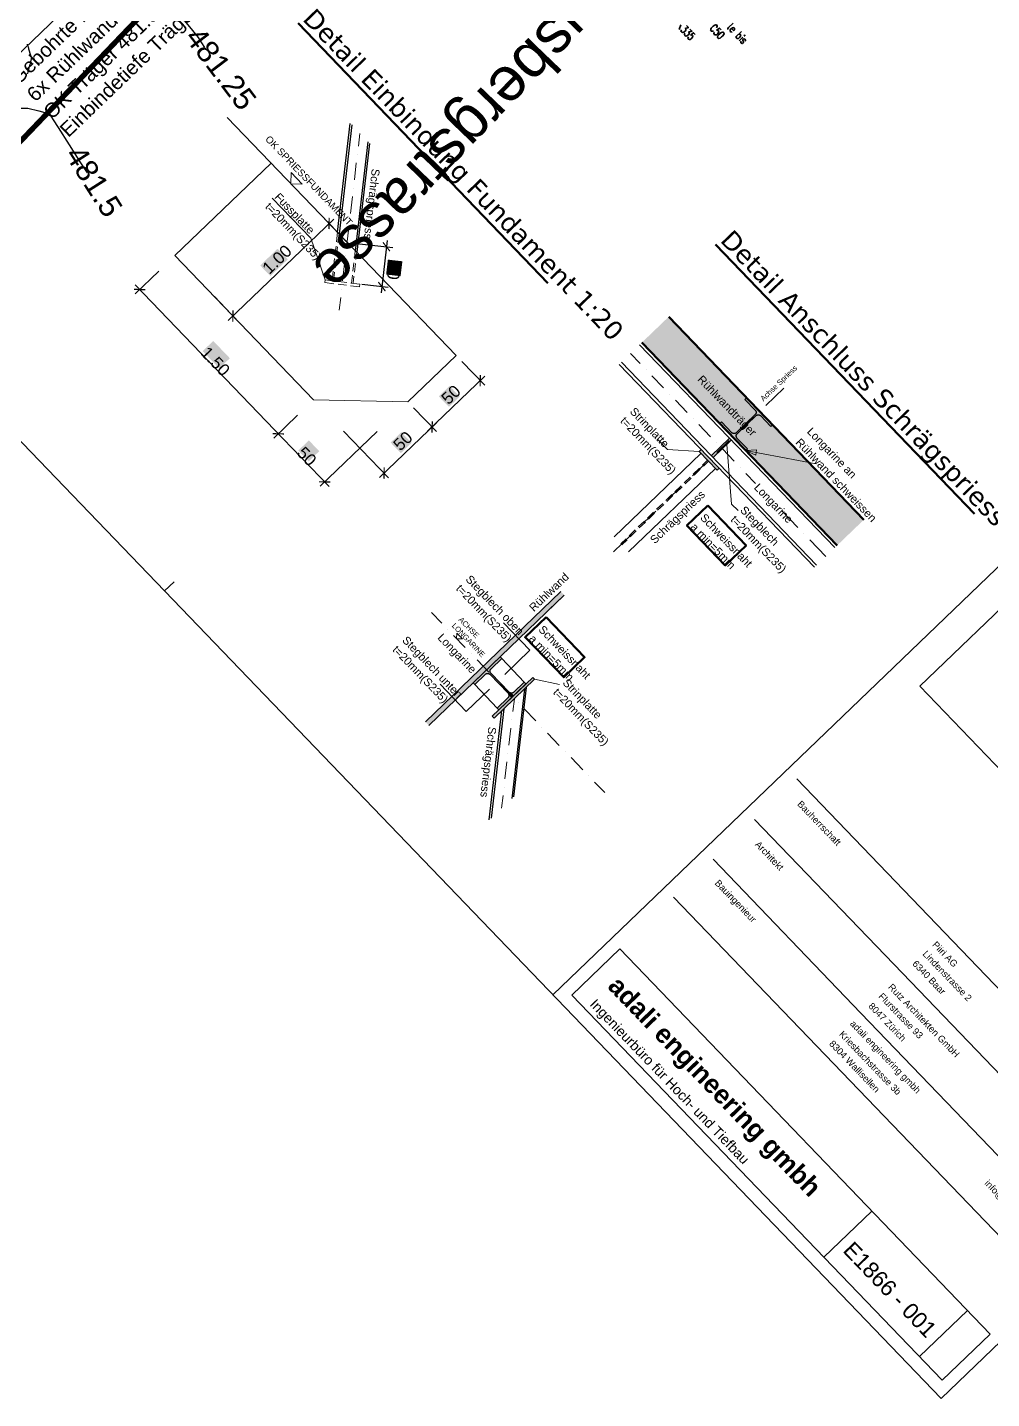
# Model space of a CAD drawing. Header units: metres. Extents: x 2687650.8 to 2687727.1, y 1234407.3 to 1234484.3.
# Drawn here: x 2687677.31 to 2687695.37, y 1234407.96 to 1234433.66 of the extents above; entities that cross this region are included whole.
import ezdxf

# ---------------------------------------------------------------- set-up
doc = ezdxf.new("R2010")
doc.units = ezdxf.units.M
for name, color, linetype in [('PDF_0', 7, 'Continuous'), ('PDF_A__BEML', 7, 'Continuous'), ('PDF_A__RAND', 7, 'Continuous'), ('PDF_A__Text', 7, 'Continuous'), ('PDF_AV_01611-Parzelle', 7, 'Continuous'), ('PDF_E_BETON', 7, 'Continuous'), ('PDF_S_1_SCHNITT', 7, 'Continuous'), ('PDF_STANDARD', 7, 'Continuous'), ('PDF_Text', 7, 'Continuous'), ('PDF_TITELBL', 7, 'Continuous')]:
    doc.layers.add(name, color=color, linetype=linetype)
for name, color, linetype, true_color in [('PDF_060-Kataster_Hauptinfo.060', 7, 'Continuous', 0x7f7f7f), ('PDF_062_Bauten.062 Bauteilschraffuren', 7, 'Continuous', 0x7f7f7f), ('PDF_3D_Kurven-Nebenhoehen', 7, 'Continuous', 0xdda500), ('PDF_AV_01225-Bobe-ueb-befestigte', 7, 'Continuous', 0xfdfdfd), ('PDF_AV_01234-Bobe-Gartenanlage', 7, 'Continuous', 0xfdfdfd), ('PDF_E_Farbe Beton', 7, 'Continuous', 0xdfff7f), ('PDF_kan_sw_', 7, 'Continuous', 0xdadada), ('PDF_Rühlwand Träger u Vermassung', 7, 'Continuous', 0x0ac1ff)]:
    doc.layers.add(name, color=color, linetype=linetype, true_color=true_color)
doc.styles.add('PDF Arial', font='arial.ttf')
doc.styles.add('PDF Arial Bold', font='')
doc.styles.add('PDF Verdana', font='verdana.ttf')
doc.styles.get('PDF Arial Bold').set_extended_font_data('Arial', bold=True)

# ---------------------------------------------------------------- blocks, each defined once
blk = doc.blocks.new('A$C1c84ec86')
at = {"layer": 'PDF_0', "transparency": 33554559}
for points in [[(4033.8, 744.7), (4034, 746.8), (4012.8, 748.9), (4012.6, 746.8)], [(3923.9, 691.3), (3925.6, 692.8), (3910.6, 707.8), (3908.9, 706.3)], [(4332.7, 691.3), (4334.4, 692.8), (4319.3, 707.8), (4317.7, 706.3)], [(4060.7, 691.1), (4060.5, 688.8), (4081.6, 686.7), (4081.9, 689)], [(4334.4, 567.9), (4319.3, 582.9), (4317.7, 581.2), (4332.7, 566.2)], [(3910.6, 457.8), (3908.9, 456.4), (3923.9, 441.3), (3925.6, 442.8)], [(4319.3, 457.8), (4317.7, 456.4), (4332.7, 441.3), (4334.4, 442.8)], [(3768.8, 364.5), (3767.1, 366.2), (3752.1, 351.2), (3753.8, 349.5)], [(4128.8, 349.5), (4143.9, 364.5), (4142.4, 366.2), (4127.4, 351.2)], [(4252.5, 351.2), (4253.9, 349.5), (4269, 364.5), (4267.5, 366.2)]]:
    blk.add_hatch(color=256, dxfattribs=at).paths.add_polyline_path(points)
at = {"layer": 'PDF_A__BEML', "true_color": 0xffffff, "transparency": 33554559}
for points in [[(4063.6, 749.5), (4042.5, 732), (4060.3, 710.4), (4081.4, 727.7)], [(4293.3, 623.2), (4320.8, 623.2), (4320.8, 651.1), (4293.3, 651.1)], [(3884.6, 552), (3912.1, 552), (3912.1, 597.1), (3884.6, 597.1)], [(4293.3, 498.1), (4320.8, 498.1), (4320.8, 526), (4293.3, 526)], [(3925.6, 390.5), (3925.6, 363), (3970.5, 363), (3970.5, 390.5)], [(4184.1, 390.5), (4184.1, 363), (4212.2, 363), (4212.2, 390.5)]]:
    blk.add_hatch(color=7, dxfattribs=at).paths.add_polyline_path(points)
at = {"layer": 'PDF_E_Farbe Beton', "true_color": 0xbfff7f, "transparency": 33554559}
for points in [[(5012.1, 1037.2), (4484.4, 1037.2), (4484.4, 967.3), (5012.1, 967.3)], [(4724.9, 534.5), (4715.8, 534.5), (4715.8, 182.2), (4724.9, 182.2)]]:
    blk.add_hatch(color=71, dxfattribs=at).paths.add_polyline_path(points)
at = {"layer": 'PDF_Rühlwand Träger u Vermassung', "transparency": 33554559}
for points in [[(4732.3, 961.6), (4727.4, 961.6), (4727.4, 914.2), (4732.3, 914.2)], [(4754.8, 908.5), (4705.9, 908.5), (4705.9, 903.2), (4754.8, 903.2)], [(4729.4, 367.5), (4724.9, 367.5), (4724.9, 297.4), (4729.4, 297.4), (4729.4, 326.2), (4729.6, 326.6), (4729.6, 326.8), (4729.8, 327), (4729.8, 327.2), (4730, 327.7), (4730.2, 327.9), (4730.2, 328.3), (4730.8, 328.9), (4731.3, 329.6), (4732.5, 330.4), (4732.7, 330.4), (4733, 330.6), (4733.2, 330.6), (4733.4, 330.8), (4733.6, 330.8), (4733.8, 331.1), (4734.6, 331.1), (4734.9, 331.3), (4784.8, 331.3), (4785.2, 331.1), (4785.9, 331.1), (4786.1, 330.8), (4786.3, 330.8), (4786.5, 330.6), (4786.7, 330.6), (4787.1, 330.4), (4788.4, 329.6), (4789, 328.9), (4789, 328.7), (4789.5, 328.3), (4790.1, 327), (4790.1, 326.6), (4790.3, 326), (4790.5, 325.1), (4790.5, 297.4), (4795, 297.4), (4795, 280), (4800, 280), (4800, 385), (4795, 385), (4795, 367.5), (4790.5, 367.5), (4790.5, 339.5), (4790.3, 339.1), (4790.3, 338.5), (4789.9, 337.6), (4789.9, 337.4), (4789.5, 336.6), (4789, 336.1), (4788.8, 335.7), (4788.4, 335.5), (4788, 335.1), (4787.8, 335.1), (4787.6, 334.7), (4787.1, 334.7), (4786.9, 334.4), (4786.7, 334.4), (4786.5, 334.2), (4785.2, 333.8), (4734.6, 333.8), (4733.8, 334), (4733.2, 334.2), (4733, 334.4), (4732.7, 334.4), (4732.5, 334.7), (4732.1, 334.7), (4731.9, 335.1), (4731.7, 335.1), (4730.4, 336.3), (4730.2, 336.8), (4730.2, 337), (4729.8, 337.4), (4729.8, 337.6), (4729.6, 338.5), (4729.4, 339.1)]]:
    blk.add_hatch(color=256, dxfattribs=at).paths.add_polyline_path(points)
at = {"layer": 'PDF_060-Kataster_Hauptinfo.060', "lineweight": 18}
blk.add_lwpolyline([(1459.7, 316.2), (3414.5, 173.4), (3333.6, 2121.1)], dxfattribs=at)
at = {"layer": 'PDF_062_Bauten.062 Bauteilschraffuren', "lineweight": 18}
blk.add_lwpolyline([(3332.8, 2138.1), (3333.6, 2121.6), (3358.4, 1523.6), (3376.1, 1092.2), (3376.4, 1092.2), (3414.5, 173.6), (465, 388.8), (483, 548.6), (515.8, 1009.2), (643.7, 2809.3), (760.1, 2801.9), (1044.2, 2801.9), (2574.8, 2801.9)], dxfattribs=at)
at = {"layer": 'PDF_3D_Kurven-Nebenhoehen', "lineweight": 25}
for points in [[(3445.8, 768.4), (3479.4, 765.8), (3495.7, 764.3), (3507.4, 762.2), (3518, 759.9)], [(3358.4, 430.5), (3370.2, 442.2), (3388, 453.8), (3402, 462.1), (3407.3, 464.2), (3413, 462.9), (3419.1, 461.7), (3436, 458.3), (3473.3, 450.6), (3512.5, 442.8), (3534.7, 438.2)]]:
    blk.add_lwpolyline(points, dxfattribs=at)
at = {"layer": 'PDF_A__BEML', "lineweight": 25}
for points in [[(3975.2, 707), (4032.7, 754.4)], [(4015.8, 756.1), (4078.7, 679.7)], [(3967.3, 699.6), (3905.3, 699.6)], [(3917.4, 437.5), (3917.4, 711.6)], [(4042.1, 665.1), (4080.4, 696.6)], [(4276, 699.6), (4338, 699.6)], [(4325.9, 562.6), (4325.9, 711.6)], [(4325.9, 437.5), (4325.9, 586.5)], [(4260.7, 494.5), (4260.7, 345.9)], [(3867.2, 449.6), (3929.2, 449.6)], [(4216.7, 449.6), (4338, 449.6)], [(3760.5, 407.9), (3760.5, 345.9)], [(3748.5, 357.9), (4147.7, 357.9)], [(4123.6, 357.9), (4272.8, 357.9)]]:
    blk.add_lwpolyline(points, dxfattribs=at)
for points in [[(4338, 574.5), (4276, 574.5)], [(4135.6, 345.9), (4135.6, 407.9)]]:
    blk.add_lwpolyline(points, close=True, dxfattribs=at)
at = {"layer": 'PDF_A__RAND', "lineweight": 25}
for points in [[(6283, 4455), (6300.2, 4455), (0, 4455), (0, 0), (6300.2, 0), (6300.2, 4455), (6300.2, 4430)], [(5250.1, 0), (5250.1, 1484.9), (6300.2, 1484.9), (6283, 1484.9)], [(4200.2, 0), (4200.2, 25)]]:
    blk.add_lwpolyline(points, dxfattribs=at)
at = {"layer": 'PDF_A__Text', "lineweight": 35}
for points in [[(4171.2, 1505.8), (4171.2, 1493.5), (4171.6, 1491.4), (4172.7, 1490.8), (4173.5, 1490.8)], [(4176.3, 1496.5), (4182, 1496.5), (4182, 1497.8), (4181.5, 1499.3), (4180.9, 1500.1), (4180.1, 1500.7), (4178.6, 1500.7), (4177.7, 1500.1), (4176.9, 1498.6), (4176.3, 1496.5), (4176.3, 1495), (4176.9, 1492.9), (4177.7, 1491.4), (4178.6, 1490.8), (4180.1, 1490.8), (4180.9, 1491.4), (4182, 1492.9)], [(4193.6, 1490.8), (4193.6, 1505.8)], [(4193.6, 1498.6), (4194.5, 1500.1), (4195.3, 1500.7), (4196.8, 1500.7), (4197.6, 1500.1), (4198.7, 1498.6), (4199.1, 1496.5), (4199.1, 1495), (4198.7, 1492.9), (4197.6, 1491.4), (4196.8, 1490.8), (4195.3, 1490.8), (4194.5, 1491.4), (4193.6, 1492.9)], [(4202.7, 1500.7), (4202.7, 1490.8)], [(4211.2, 1498.6), (4210.8, 1500.1), (4209.3, 1500.7), (4208, 1500.7), (4206.5, 1500.1), (4206.1, 1498.6), (4206.5, 1497.1), (4207.4, 1496.5), (4209.7, 1495.7), (4210.8, 1495), (4211.2, 1493.5), (4211.2, 1492.9), (4210.8, 1491.4), (4209.3, 1490.8), (4208, 1490.8), (4206.5, 1491.4), (4206.1, 1492.9)], [(4156.4, 1477), (4155.9, 1478.5), (4154.9, 1480), (4154, 1480.6), (4152.1, 1480.6), (4151.3, 1480), (4150.4, 1478.5), (4149.8, 1477), (4149.4, 1474.9), (4149.4, 1471.3), (4149.8, 1469.2), (4150.4, 1467.9), (4151.3, 1466.5), (4152.1, 1465.6), (4154, 1465.6), (4154.9, 1466.5), (4155.9, 1467.9), (4156.4, 1469.2)], [(4164.8, 1480.6), (4160.2, 1480.6), (4159.5, 1474.3), (4160.2, 1474.9), (4161.4, 1475.8), (4162.9, 1475.8), (4164.2, 1474.9), (4165.3, 1473.6), (4165.7, 1471.3), (4165.7, 1470.1), (4165.3, 1467.9), (4164.2, 1466.5), (4162.9, 1465.6), (4161.4, 1465.6), (4160.2, 1466.5), (4159.5, 1467.1), (4159.1, 1468.6)], [(4114, 1439.6), (4119.3, 1439.6), (4116.4, 1433.9), (4117.8, 1433.9), (4118.7, 1433), (4119.3, 1432.4), (4119.7, 1430.3), (4119.7, 1428.8), (4119.3, 1426.7), (4118.3, 1425.2), (4117, 1424.5), (4115.5, 1424.5), (4114, 1425.2), (4113.6, 1426), (4113.2, 1427.3)], [(4123.3, 1439.6), (4128.4, 1439.6), (4125.7, 1433.9), (4127.1, 1433.9), (4128, 1433), (4128.4, 1432.4), (4129.1, 1430.3), (4129.1, 1428.8), (4128.4, 1426.7), (4127.6, 1425.2), (4126.1, 1424.5), (4124.8, 1424.5), (4123.3, 1425.2), (4122.9, 1426), (4122.5, 1427.3)], [(4137.3, 1439.6), (4132.7, 1439.6), (4132.2, 1433), (4132.7, 1433.9), (4134.1, 1434.5), (4135.4, 1434.5), (4136.9, 1433.9), (4137.7, 1432.4), (4138.2, 1430.3), (4138.2, 1428.8), (4137.7, 1426.7), (4136.9, 1425.2), (4135.4, 1424.5), (4134.1, 1424.5), (4132.7, 1425.2), (4132.2, 1426), (4131.8, 1427.3)], [(4105.8, 1433), (4110, 1424.5)]]:
    blk.add_lwpolyline(points, dxfattribs=at)
for points in [[(4202.3, 1505), (4202.7, 1504.3), (4203.4, 1505), (4202.7, 1505.8)], [(4171.2, 1480.6), (4169.9, 1480), (4168.8, 1477.9), (4168.4, 1474.3), (4168.4, 1472.2), (4168.8, 1468.6), (4169.9, 1466.5), (4171.2, 1465.6), (4172.2, 1465.6), (4173.5, 1466.5), (4174.6, 1468.6), (4175, 1472.2), (4175, 1474.3), (4174.6, 1477.9), (4173.5, 1480), (4172.2, 1480.6)]]:
    blk.add_lwpolyline(points, close=True, dxfattribs=at)
at = {"layer": 'PDF_AV_01225-Bobe-ueb-befestigte', "lineweight": 25}
for points in [[(3393.3, 683.7), (3393.1, 684.3)], [(3393.3, 682.6), (3393.3, 683.5)], [(3393.3, 681.8), (3393.3, 682.4)], [(3393.3, 680.9), (3393.3, 681.6)], [(3393.3, 679.9), (3393.3, 680.7)], [(3393.3, 679), (3393.3, 679.7)], [(3393.5, 678.2), (3393.5, 678.8)], [(3393.5, 677.1), (3393.5, 677.8)], [(3393.5, 676.3), (3393.5, 676.9)], [(3393.5, 675.2), (3393.5, 676.1)], [(3393.5, 674.4), (3393.5, 675)], [(3393.7, 673.5), (3393.5, 674.2)], [(3393.7, 672.5), (3393.7, 673.1)], [(3393.7, 671.6), (3393.7, 672.3)], [(3393.7, 670.6), (3393.7, 671.4)], [(3393.7, 669.7), (3393.7, 670.4)], [(3393.7, 668.9), (3393.7, 669.5)], [(3393.9, 667.8), (3393.9, 668.7)], [(3393.9, 667), (3393.9, 667.6)], [(3393.9, 665.9), (3393.9, 666.8)], [(3393.9, 665.1), (3393.9, 665.7)], [(3393.9, 664.2), (3393.9, 664.9)], [(3394.1, 663.2), (3393.9, 664)], [(3394.1, 662.3), (3394.1, 663)], [(3394.1, 661.3), (3394.1, 662.1)], [(3394.1, 660.4), (3394.1, 661)], [(3394.1, 659.6), (3394.1, 660.2)], [(3394.1, 658.5), (3394.1, 659.4)], [(3394.3, 657.7), (3394.3, 658.3)], [(3394.3, 656.8), (3394.3, 657.4)], [(3394.3, 655.8), (3394.3, 656.4)], [(3394.3, 654.9), (3394.3, 655.5)], [(3394.3, 653.8), (3394.3, 654.7)], [(3394.6, 653), (3394.3, 653.6)], [(3394.6, 652.2), (3394.6, 652.8)], [(3394.6, 651.1), (3394.6, 651.9)], [(3394.6, 650.3), (3394.6, 650.9)], [(3394.6, 649.2), (3394.6, 650)], [(3394.8, 648.3), (3394.6, 649)], [(3394.8, 647.5), (3394.8, 648.1)], [(3394.8, 646.4), (3394.8, 647.3)], [(3394.8, 645.6), (3394.8, 646.2)], [(3394.8, 644.5), (3394.8, 645.4)], [(3394.8, 643.7), (3394.8, 644.3)], [(3395, 642.8), (3394.8, 643.5)], [(3395, 641.8), (3395, 642.6)], [(3395, 640.9), (3395, 641.6)], [(3395, 640.1), (3395, 640.7)], [(3395, 639), (3395, 639.7)], [(3395.2, 638.2), (3395, 638.8)], [(3395.2, 637.1), (3395.2, 638)], [(3395.2, 636.3), (3395.2, 636.9)], [(3395.2, 635.4), (3395.2, 636.1)], [(3395.2, 634.4), (3395.2, 635)], [(3395.2, 633.5), (3395.2, 634.2)], [(3395.4, 632.5), (3395.2, 633.3)], [(3395.4, 631.6), (3395.4, 632.3)], [(3395.4, 630.8), (3395.4, 631.4)], [(3395.4, 629.7), (3395.4, 630.6)], [(3395.4, 628.9), (3395.4, 629.5)], [(3395.6, 627.8), (3395.4, 628.7)], [(3395.6, 627), (3395.6, 627.6)], [(3395.6, 626.1), (3395.6, 626.8)], [(3395.6, 625.1), (3395.6, 625.9)], [(3395.6, 624.2), (3395.6, 624.9)], [(3395.6, 623.4), (3395.6, 624)], [(3395.8, 622.3), (3395.6, 622.9)], [(3395.8, 621.5), (3395.8, 622.1)], [(3395.8, 620.4), (3395.8, 621.3)], [(3395.8, 619.6), (3395.8, 620.2)], [(3395.8, 618.7), (3395.8, 619.3)], [(3396, 617.7), (3395.8, 618.3)], [(3396, 616.8), (3396, 617.4)], [(3396, 615.7), (3396, 616.6)], [(3396, 614.9), (3396, 615.5)], [(3396, 614.1), (3396, 614.7)], [(3396, 613), (3396, 613.8)], [(3396.3, 612.2), (3396, 612.8)], [(3396.3, 611.1), (3396.3, 611.9)], [(3396.3, 610.2), (3396.3, 610.9)], [(3396.3, 609.4), (3396.3, 610)], [(3396.3, 608.3), (3396.3, 609.2)], [(3396.5, 607.5), (3396.3, 608.1)], [(3396.5, 606.4), (3396.5, 607.3)], [(3396.5, 605.6), (3396.5, 606.2)], [(3396.5, 604.7), (3396.5, 605.4)], [(3396.5, 603.7), (3396.5, 604.5)], [(3396.5, 602.8), (3396.5, 603.5)], [(3396.7, 602), (3396.7, 602.6)], [(3396.7, 600.9), (3396.7, 601.6)], [(3396.7, 600.1), (3396.7, 600.7)], [(3396.7, 599), (3396.7, 599.9)], [(3396.7, 598.2), (3396.7, 598.8)], [(3396.9, 597.3), (3396.7, 598)], [(3396.9, 596.3), (3396.9, 596.9)], [(3396.9, 595.4), (3396.9, 596.1)], [(3396.9, 594.4), (3396.9, 595.2)], [(3396.9, 593.5), (3396.9, 594.2)], [(3396.9, 592.7), (3396.9, 593.3)], [(3397.1, 591.6), (3397.1, 592.5)], [(3397.1, 590.8), (3397.1, 591.4)], [(3397.1, 589.7), (3397.1, 590.6)], [(3397.1, 588.9), (3397.1, 589.5)], [(3397.1, 588), (3397.1, 588.7)], [(3397.3, 587), (3397.1, 587.8)], [(3397.3, 586.1), (3397.3, 586.8)], [(3397.3, 585.3), (3397.3, 585.9)], [(3397.3, 584.2), (3397.3, 584.8)], [(3397.3, 583.4), (3397.3, 584)], [(3397.3, 582.3), (3397.3, 583.2)], [(3397.5, 581.5), (3397.5, 582.1)], [(3397.5, 580.6), (3397.5, 581.2)], [(3397.5, 579.6), (3397.5, 580.2)], [(3397.5, 578.7), (3397.5, 579.3)], [(3397.5, 577.6), (3397.5, 578.5)], [(3397.7, 576.8), (3397.5, 577.4)], [(3397.7, 576), (3397.7, 576.6)], [(3397.7, 574.9), (3397.7, 575.7)], [(3397.7, 574.1), (3397.7, 574.7)], [(3397.7, 573), (3397.7, 573.8)], [(3397.7, 572.1), (3397.7, 572.8)], [(3397.9, 571.3), (3397.9, 571.9)], [(3397.9, 570.2), (3397.9, 571.1)], [(3397.9, 569.4), (3397.9, 570)], [(3397.9, 568.3), (3397.9, 569.2)], [(3397.9, 567.5), (3397.9, 568.1)], [(3398.2, 566.6), (3397.9, 567.3)], [(3398.2, 565.6), (3398.2, 566.4)], [(3398.2, 564.7), (3398.2, 565.4)], [(3398.2, 563.9), (3398.2, 564.5)], [(3398.2, 562.8), (3398.2, 563.5)], [(3398.2, 562), (3398.2, 562.6)], [(3398.4, 560.9), (3398.4, 561.8)], [(3398.4, 560.1), (3398.4, 560.7)], [(3398.4, 559.2), (3398.4, 559.9)], [(3398.4, 558.2), (3398.4, 559)], [(3398.4, 557.3), (3398.4, 558)], [(3398.6, 556.3), (3398.4, 557.1)], [(3398.6, 555.4), (3398.6, 556.1)], [(3398.6, 554.6), (3398.6, 555.2)], [(3398.6, 553.5), (3398.6, 554.4)], [(3398.6, 552.7), (3398.6, 553.3)], [(3398.8, 551.6), (3398.6, 552.5)], [(3398.8, 550.8), (3398.8, 551.4)], [(3398.8, 549.9), (3398.8, 550.6)], [(3398.8, 548.9), (3398.8, 549.7)], [(3398.8, 548), (3398.8, 548.6)], [(3398.8, 547.2), (3398.8, 547.8)], [(3399, 546.1), (3398.8, 546.7)], [(3399, 545.3), (3399, 545.9)], [(3399, 544.2), (3399, 545.1)], [(3399, 543.4), (3399, 544)], [(3399, 542.5), (3399, 543.1)], [(3399.2, 541.5), (3399, 542.1)], [(3399.2, 540.6), (3399.2, 541.2)], [(3399.2, 539.5), (3399.2, 540.4)], [(3284.1, 524.5), (3283.4, 524.9)], [(3284.9, 524.1), (3284.3, 524.5)], [(3285.8, 523.9), (3285.1, 524.1)], [(3286.6, 523.5), (3286, 523.7)], [(3287.5, 523), (3287, 523.2), (3286.8, 523.2)], [(3288.3, 522.6), (3287.7, 522.8)], [(3289.1, 522.2), (3288.5, 522.4)], [(3290, 521.8), (3289.4, 522)], [(3290.8, 521.3), (3290.2, 521.6)], [(3291.7, 520.9), (3291.1, 521.1)], [(3292.3, 520.3), (3291.9, 520.7)], [(3293.2, 519.9), (3292.5, 520.3)], [(3294, 519.4), (3293.4, 519.9)], [(3294.9, 519), (3294.2, 519.4)], [(3295.7, 518.6), (3295.1, 519)], [(3296.6, 518.2), (3295.9, 518.6)], [(3297.4, 517.7), (3296.8, 518.2)], [(3298.2, 517.3), (3297.6, 517.7)], [(3299.1, 516.9), (3298.5, 517.3)], [(3300.6, 516.1), (3299.9, 516.5), (3299.3, 516.9)], [(3301.4, 515.6), (3300.8, 516.1)], [(3302.3, 515.2), (3301.6, 515.6)], [(3303.1, 514.8), (3302.5, 515.2)], [(3304, 514.4), (3303.3, 514.8)], [(3304.8, 513.9), (3304.2, 514.4)], [(3399.2, 538.7), (3399.2, 539.3)], [(3399.2, 537.9), (3399.2, 538.5)], [(3399.2, 536.8), (3399.2, 537.6)], [(3399.4, 535.9), (3399.2, 536.6)], [(3399.4, 534.9), (3399.4, 535.7)], [(3399.4, 534), (3399.4, 534.7)], [(3399.4, 533.2), (3399.4, 533.8)], [(3399.4, 532.1), (3399.4, 533)], [(3399.6, 531.3), (3399.4, 531.9)], [(3399.6, 530.2), (3399.6, 531.1)], [(3399.6, 529.4), (3399.6, 530)], [(3399.6, 528.5), (3399.6, 529.2)], [(3399.6, 527.5), (3399.6, 528.3)], [(3399.6, 526.6), (3399.6, 527.3)], [(3399.8, 525.8), (3399.6, 526.4)], [(3399.8, 524.7), (3399.8, 525.4)], [(3399.8, 523.9), (3399.8, 524.5)], [(3399.8, 522.8), (3399.8, 523.7)], [(3399.8, 522), (3399.8, 522.6)], [(3400.1, 521.1), (3399.8, 521.8)], [(3400.1, 520.1), (3400.1, 520.9)], [(3400.1, 519.2), (3400.1, 519.9)], [(3400.1, 518.2), (3400.1, 519)], [(3400.1, 517.3), (3400.1, 518)], [(3400.1, 516.5), (3400.1, 517.1)], [(3400.3, 515.4), (3400.1, 516.3)], [(3400.3, 514.6), (3400.3, 515.2)], [(3400.3, 513.5), (3400.3, 514.4)], [(3305.7, 513.5), (3305, 513.9)], [(3306.5, 513.1), (3305.9, 513.5)], [(3307.3, 512.7), (3306.7, 512.9)], [(3308.2, 511.8), (3308, 512.2), (3307.6, 512.5)], [(3308.8, 511.2), (3308.4, 511.6)], [(3309.3, 510.3), (3308.8, 511)], [(3309.7, 509.5), (3309.3, 510.1)], [(3310.1, 508.6), (3309.9, 509.3)], [(3310.7, 508), (3310.3, 508.4)], [(3311.2, 507.2), (3310.7, 507.8)], [(3311.6, 506.3), (3311.4, 507)], [(3312.2, 505.5), (3311.8, 506.1)], [(3312.6, 504.8), (3312.2, 505.3)], [(3313.1, 504), (3312.6, 504.6)], [(3313.7, 503.1), (3313.3, 503.8)], [(3314.1, 502.3), (3313.7, 502.9)], [(3314.5, 501.7), (3314.1, 502.1)], [(3315, 500.8), (3314.8, 501.4)], [(3315.6, 500), (3315.2, 500.6)], [(3316, 499.1), (3315.6, 499.8)], [(3316.5, 498.5), (3316.2, 498.9)], [(3317.1, 497.6), (3316.7, 498.3)], [(3317.5, 496.8), (3317.1, 497.4)], [(3317.9, 495.9), (3317.5, 496.6)], [(3318.4, 495.3), (3318.1, 495.7)], [(3319, 494.5), (3318.6, 495.1)], [(3319.4, 493.6), (3319, 494.3)], [(3319.8, 492.8), (3319.6, 493.4)], [(3320.5, 492.1), (3320.1, 492.6)], [(3320.9, 491.3), (3320.5, 491.9)], [(3321.3, 490.4), (3320.9, 491.1)], [(3321.7, 489.6), (3321.5, 490.2)], [(3322.2, 488.7), (3322, 489.4)], [(3322.6, 487.9), (3322.4, 488.5)], [(3400.3, 512.7), (3400.3, 513.3)], [(3400.3, 511.8), (3400.3, 512.5)], [(3400.5, 510.8), (3400.3, 511.6)], [(3400.5, 509.9), (3400.5, 510.5)], [(3400.5, 509.1), (3400.5, 509.7)], [(3400.5, 508), (3400.5, 508.6)], [(3400.5, 507.2), (3400.5, 507.8)], [(3400.5, 506.1), (3400.5, 507)], [(3400.7, 505.3), (3400.5, 505.9)], [(3400.7, 504.4), (3400.7, 505)], [(3400.7, 503.4), (3400.7, 504)], [(3400.7, 502.5), (3400.7, 503.1)], [(3400.7, 501.4), (3400.7, 502.3)], [(3400.9, 500.6), (3400.7, 501.2)], [(3400.9, 499.8), (3400.9, 500.4)], [(3400.9, 498.7), (3400.9, 499.5)], [(3400.9, 497.8), (3400.9, 498.5)], [(3400.9, 496.8), (3400.9, 497.6)], [(3400.9, 495.9), (3400.9, 496.6)], [(3401.1, 495.1), (3401.1, 495.7)], [(3401.1, 494), (3401.1, 494.9)], [(3401.1, 493.2), (3401.1, 493.8)], [(3401.1, 492.3), (3401.1, 493)], [(3401.1, 491.3), (3401.1, 491.9)], [(3401.3, 490.4), (3401.1, 491.1)], [(3401.3, 489.4), (3401.3, 490.2)], [(3401.3, 488.5), (3401.3, 489.2)], [(3401.3, 487.7), (3401.3, 488.3)], [(3323.2, 487.3), (3322.8, 487.9)], [(3323.6, 486.4), (3323.2, 487.1)], [(3401.3, 486.6), (3401.3, 487.3)], [(3401.3, 485.8), (3401.3, 486.4)], [(3401.5, 484.7), (3401.5, 485.6)], [(3401.5, 483.9), (3401.5, 484.5)], [(3401.5, 483), (3401.5, 483.7)], [(3401.5, 482), (3401.5, 482.8)], [(3401.5, 481.1), (3401.5, 481.8)], [(3401.8, 480.1), (3401.5, 480.9)], [(3401.8, 479.2), (3401.8, 479.9)], [(3401.8, 478.4), (3401.8, 479)], [(3401.8, 477.3), (3401.8, 478.2)], [(3401.8, 476.5), (3401.8, 477.1)], [(3401.8, 475.4), (3401.8, 476.3)], [(3402, 474.6), (3402, 475.2)], [(3402, 473.7), (3402, 474.4)], [(3402, 472.7), (3402, 473.5)], [(3402, 471.8), (3402, 472.4)], [(3402, 471), (3402, 471.6)], [(3402.2, 469.9), (3402, 470.5)], [(3402.2, 469.1), (3402.2, 469.7)], [(3402.2, 468), (3402.2, 468.8)], [(3402.2, 467.2), (3402.2, 467.8)], [(3402.2, 466.3), (3402.2, 466.9)], [(3402.2, 465.3), (3402.2, 465.9)], [(3402.4, 464.4), (3402.4, 465)], [(3402.4, 463.3), (3402.4, 464.2)], [(3402.4, 462.5), (3402.4, 463.1)], [(3402.4, 461.7), (3402.4, 462.3)], [(3402.4, 460.6), (3402.4, 461.4)], [(3402.6, 459.7), (3402.4, 460.4)], [(3402.6, 458.7), (3402.6, 459.5)], [(3402.6, 457.8), (3402.6, 458.5)], [(3402.6, 457), (3402.6, 457.6)], [(3402.6, 455.9), (3402.6, 456.8)], [(3402.6, 455.1), (3402.6, 455.7)], [(3402.8, 454.2), (3402.8, 454.9)], [(3402.8, 453.2), (3402.8, 453.8)], [(3402.8, 452.3), (3402.8, 453)], [(3402.8, 451.3), (3402.8, 452.1)], [(3402.8, 450.4), (3402.8, 451.1)], [(3403, 449.6), (3402.8, 450.2)], [(3403, 448.5), (3403, 449.2)], [(3403, 447.7), (3403, 448.3)], [(3403, 446.6), (3403, 447.5)], [(3403, 445.8), (3403, 446.4)], [(3403.2, 444.9), (3403, 445.6)], [(3403.2, 443.9), (3403.2, 444.7)], [(3403.2, 443), (3403.2, 443.7)], [(3403.2, 442), (3403.2, 442.8)], [(3403.2, 441.1), (3403.2, 441.8)], [(3403.2, 440.3), (3403.2, 440.9)], [(3403.4, 439.2), (3403.2, 440.1)], [(3403.4, 438.4), (3403.4, 439)], [(3403.4, 437.3), (3403.4, 438.2)], [(3403.4, 436.5), (3403.4, 437.1)], [(3403.4, 435.6), (3403.4, 436.3)], [(3403.7, 434.6), (3403.4, 435.4)], [(3403.7, 433.7), (3403.7, 434.3)], [(3403.7, 432.9), (3403.7, 433.5)], [(3403.7, 431.8), (3403.7, 432.4)], [(3403.7, 431), (3403.7, 431.6)], [(3403.7, 429.9), (3403.7, 430.7)], [(3403.9, 429.1), (3403.7, 429.7)], [(3403.9, 428.2), (3403.9, 428.8)], [(3403.9, 427.2), (3403.9, 428)], [(3403.9, 426.3), (3403.9, 426.9)], [(3403.9, 425.2), (3403.9, 426.1)], [(3404.1, 424.4), (3403.9, 425)], [(3404.1, 423.6), (3404.1, 424.2)], [(3404.1, 422.5), (3404.1, 423.3)], [(3404.1, 421.6), (3404.1, 422.3)], [(3404.1, 420.6), (3404.1, 421.4)], [(3404.1, 419.7), (3404.1, 420.4)], [(3404.3, 418.9), (3404.1, 419.5)], [(3404.3, 417.8), (3404.3, 418.7)], [(3404.3, 417), (3404.3, 417.6)], [(3404.3, 416.1), (3404.3, 416.8)], [(3404.3, 415.1), (3404.3, 415.7)], [(3404.5, 414.2), (3404.3, 414.9)], [(3404.5, 413.2), (3404.5, 414)], [(3404.5, 412.3), (3404.5, 413)], [(3404.5, 411.5), (3404.5, 412.1)], [(3404.5, 410.4), (3404.5, 411.1)], [(3404.5, 409.6), (3404.5, 410.2)], [(3404.7, 408.5), (3404.5, 409.4)]]:
    blk.add_lwpolyline(points, dxfattribs=at)
at = {"layer": 'PDF_AV_01234-Bobe-Gartenanlage', "lineweight": 25}
for points in [[(3284.1, 524.5), (3283.4, 524.9)], [(3284.9, 524.1), (3284.3, 524.5)], [(3285.8, 523.9), (3285.1, 524.1)], [(3286.6, 523.5), (3286, 523.7)], [(3287.5, 523), (3287, 523.2), (3286.8, 523.2)], [(3288.3, 522.6), (3287.7, 522.8)], [(3289.1, 522.2), (3288.5, 522.4)], [(3290, 521.8), (3289.4, 522)], [(3290.8, 521.3), (3290.2, 521.6)], [(3291.7, 520.9), (3291.1, 521.1)], [(3292.3, 520.3), (3291.9, 520.7)], [(3293.2, 519.9), (3292.5, 520.3)], [(3294, 519.4), (3293.4, 519.9)], [(3294.9, 519), (3294.2, 519.4)], [(3295.7, 518.6), (3295.1, 519)], [(3296.6, 518.2), (3295.9, 518.6)], [(3297.4, 517.7), (3296.8, 518.2)], [(3298.2, 517.3), (3297.6, 517.7)], [(3299.1, 516.9), (3298.5, 517.3)], [(3300.6, 516.1), (3299.9, 516.5), (3299.3, 516.9)], [(3301.4, 515.6), (3300.8, 516.1)], [(3302.3, 515.2), (3301.6, 515.6)], [(3303.1, 514.8), (3302.5, 515.2)], [(3304, 514.4), (3303.3, 514.8)], [(3304.8, 513.9), (3304.2, 514.4)], [(3305.7, 513.5), (3305, 513.9)], [(3306.5, 513.1), (3305.9, 513.5)], [(3307.3, 512.7), (3306.7, 512.9)], [(3308.2, 511.8), (3308, 512.2), (3307.6, 512.5)], [(3308.8, 511.2), (3308.4, 511.6)], [(3309.3, 510.3), (3308.8, 511)], [(3309.7, 509.5), (3309.3, 510.1)], [(3310.1, 508.6), (3309.9, 509.3)], [(3310.7, 508), (3310.3, 508.4)], [(3311.2, 507.2), (3310.7, 507.8)], [(3311.6, 506.3), (3311.4, 507)], [(3312.2, 505.5), (3311.8, 506.1)], [(3312.6, 504.8), (3312.2, 505.3)], [(3313.1, 504), (3312.6, 504.6)], [(3313.7, 503.1), (3313.3, 503.8)], [(3314.1, 502.3), (3313.7, 502.9)], [(3314.5, 501.7), (3314.1, 502.1)], [(3315, 500.8), (3314.8, 501.4)], [(3315.6, 500), (3315.2, 500.6)], [(3316, 499.1), (3315.6, 499.8)], [(3316.5, 498.5), (3316.2, 498.9)], [(3317.1, 497.6), (3316.7, 498.3)], [(3317.5, 496.8), (3317.1, 497.4)], [(3317.9, 495.9), (3317.5, 496.6)], [(3318.4, 495.3), (3318.1, 495.7)], [(3319, 494.5), (3318.6, 495.1)], [(3319.4, 493.6), (3319, 494.3)], [(3319.8, 492.8), (3319.6, 493.4)], [(3320.5, 492.1), (3320.1, 492.6)], [(3320.9, 491.3), (3320.5, 491.9)], [(3321.3, 490.4), (3320.9, 491.1)], [(3321.7, 489.6), (3321.5, 490.2)], [(3322.2, 488.7), (3322, 489.4)], [(3322.6, 487.9), (3322.4, 488.5)], [(3323.2, 487.3), (3322.8, 487.9)], [(3323.6, 486.4), (3323.2, 487.1)]]:
    blk.add_lwpolyline(points, dxfattribs=at)
at = {"layer": 'PDF_AV_01611-Parzelle', "lineweight": 0}
blk.add_lwpolyline([(1459.7, 316.1, 10, 10, 0), (3414.5, 173.5, 10, 10, 0), (3332.6, 2138.7, 10, 10, 0)], format="xyseb", dxfattribs=at)
at = {"layer": 'PDF_E_BETON', "lineweight": 18}
blk.add_lwpolyline([(2619, 338.5), (3284.9, 338.5), (3284.9, 1175.2)], dxfattribs=at)
at = {"layer": 'PDF_E_BETON', "lineweight": 50}
for points in [[(5012.1, 1037.2), (4484.4, 1037.2)], [(4484.4, 967.3), (5012.1, 967.3)]]:
    blk.add_lwpolyline(points, dxfattribs=at)
for points in [[(4789.9, 844.8), (4893.8, 844.8), (4893.8, 790.6), (4789.9, 790.6)], [(4731, 481.3), (4835.2, 481.3), (4835.2, 426.9), (4731, 426.9)]]:
    blk.add_lwpolyline(points, close=True, dxfattribs=at)
at = {"layer": 'PDF_kan_sw_', "color": 7, "lineweight": 50}
for points in [[(4447.8, 1194.2), (5147.4, 1194.2)], [(3606.4, 917.8), (4282.1, 917.8)]]:
    blk.add_lwpolyline(points, dxfattribs=at)
at = {"layer": 'PDF_Rühlwand Träger u Vermassung', "color": 7, "lineweight": 18}
for points in [[(4730.2, 1099.8), (4730.2, 1053.1)], [(4730.2, 1037.2), (4730.2, 1037.2)], [(4730.2, 1021.3), (4730.2, 989.6)], [(4730.2, 973.7), (4730.2, 973.7)], [(4730.2, 957.8), (4730.2, 926.1)], [(4484.4, 937.9), (4510.5, 937.9)], [(4526.4, 937.9), (4526.4, 937.9)], [(4542.2, 937.9), (4574, 937.9)], [(4589.9, 937.9), (4589.9, 937.9)], [(4605.7, 937.9), (4637.5, 937.9)], [(4653.4, 937.9), (4653.4, 937.9)], [(4669.2, 937.9), (4701, 937.9)], [(4716.9, 937.9), (4716.9, 937.9)], [(4732.7, 937.9), (4764.7, 937.9)], [(4780.6, 937.9), (4780.6, 937.9)], [(4796.5, 937.9), (4822.5, 937.9)], [(4893.6, 937.9), (4937, 937.9)], [(4952.9, 937.9), (4952.9, 937.9)], [(4968.8, 937.9), (5012.1, 937.9)], [(4730.2, 910.2), (4730.2, 910.2)], [(4730.2, 894.3), (4730.2, 862.6)], [(3835.5, 858.1), (3850.7, 839.7)], [(3860.9, 827.4), (3860.9, 827.4)], [(4730.2, 846.7), (4730.2, 846.7)], [(4730.2, 830.8), (4730.2, 799.1)], [(3870.8, 815.1), (3891.1, 790.6)], [(3901.3, 778.3), (3901.3, 778.3)], [(4730.2, 783.2), (4730.2, 783.2)], [(3911.2, 766), (3931.6, 741.7)], [(4730.2, 767.3), (4730.2, 735.6)], [(3941.5, 729.4), (3941.5, 729.4)], [(4730.2, 719.7), (4730.2, 719.7)], [(3951.7, 717.1), (3972, 692.6)], [(4730.2, 703.8), (4730.2, 657)], [(3981.9, 680.3), (3981.9, 680.3)], [(3992.1, 668), (4012.2, 643.5)], [(4022.4, 631.4), (4022.4, 631.4)], [(4032.5, 619.1), (4047.8, 600.7)], [(4603.8, 332.5), (4576.1, 332.5)], [(4619.7, 332.5), (4619.7, 332.5)], [(4667.3, 332.5), (4635.6, 332.5)], [(4683.2, 332.5), (4683.2, 332.5)], [(4730.8, 332.5), (4699.1, 332.5)], [(4746.7, 332.5), (4746.7, 332.5)], [(4794.3, 332.5), (4762.6, 332.5)], [(4800, 332.5), (4815.3, 314.1)], [(4810.2, 332.5), (4810.2, 332.5)], [(4857.8, 332.5), (4826.1, 332.5)], [(4873.7, 332.5), (4873.7, 332.5)], [(4921.3, 332.5), (4889.6, 332.5)], [(4937.2, 332.5), (4937.2, 332.5)], [(4985, 332.5), (4953.3, 332.5)], [(5000.9, 332.5), (5000.9, 332.5)], [(5044.3, 332.5), (5016.8, 332.5)], [(4825.5, 301.8), (4825.5, 301.8)], [(4835.4, 289.6), (4855.7, 265)], [(4865.7, 252.7), (4865.7, 252.7)], [(4875.8, 240.5), (4895.9, 215.9)], [(4906.1, 203.6), (4906.1, 203.6)], [(4916.3, 191.4), (4931.3, 172.9)]]:
    blk.add_lwpolyline(points, dxfattribs=at)
at = {"layer": 'PDF_Rühlwand Träger u Vermassung', "color": 5, "lineweight": 18}
for points in [[(4728.9, 889.9), (4728.9, 903.2)], [(4731.5, 889.9), (4731.5, 903.2)], [(4728.9, 865.9), (4728.9, 881.8)], [(4731.5, 865.9), (4731.5, 881.8)], [(4728.9, 842.2), (4728.9, 858.1)], [(4731.5, 842.2), (4731.5, 858.1)], [(4728.9, 818.3), (4728.9, 834.2)], [(4731.5, 818.3), (4731.5, 834.2)], [(4728.9, 794.6), (4728.9, 810.5)], [(4731.5, 794.6), (4731.5, 810.5)], [(4728.9, 770.7), (4728.9, 786.6)], [(4731.5, 770.7), (4731.5, 786.6)], [(4728.9, 747), (4728.9, 762.9)], [(4731.5, 747), (4731.5, 762.9)], [(4728.9, 723.1), (4728.9, 738.9)], [(4731.5, 723.1), (4731.5, 738.9)], [(3940.2, 699.6), (3951.7, 685.8)], [(3954.6, 686.7), (3944.1, 699.6)], [(3988.1, 699.6), (3997.4, 688.4)], [(4000.6, 689.2), (3992.1, 699.6)], [(4728.9, 699.4), (4728.9, 715.2)], [(4731.5, 699.4), (4731.5, 715.2)], [(3956.8, 679.7), (3966.7, 667.4)], [(3969.9, 668.2), (3959.7, 680.5)], [(4002.5, 682.2), (4012.6, 669.9)], [(4015.8, 670.8), (4005.7, 683.1)], [(4728.9, 677.8), (4728.9, 691.3)], [(4731.5, 677.8), (4731.5, 691.3)], [(3971.8, 661.3), (3981.9, 649)], [(3985.1, 649.8), (3975, 662.1)], [(3987, 642.8), (3998.5, 629.1)], [(4000.8, 631), (3990, 643.9)], [(4020, 646.7), (4007.8, 636.7)], [(4010.9, 632.9), (4023.2, 642.8)], [(4017.7, 663.8), (4027, 652.6)], [(4029.4, 654.5), (4020.7, 664.9)], [(4029.4, 647.9), (4042.1, 658.5), (4038.9, 662.3), (4026.2, 651.7)], [(4001.6, 631.6), (3988.7, 621), (3991.9, 617.2), (4004.8, 627.8)]]:
    blk.add_lwpolyline(points, dxfattribs=at)
at = {"layer": 'PDF_Rühlwand Träger u Vermassung', "lineweight": 0}
for points in [[(4795, 334.4), (4786.9, 334.4), (4795, 334.4)], [(4795, 334.7), (4787.6, 334.7), (4795, 334.7)], [(4795, 335.1), (4788, 335.1), (4795, 335.1)], [(4795, 331.3), (4784.4, 331.3), (4795, 331.3)], [(4795, 333.8), (4784.6, 333.8), (4795, 333.8)], [(4795, 333.8), (4785.2, 333.8), (4795, 333.8)], [(4795, 331.1), (4785.2, 331.1), (4795, 331.1)], [(4795, 331.1), (4785.4, 331.1), (4795, 331.1)], [(4795, 330.8), (4786.1, 330.8), (4795, 330.8)], [(4795, 330.6), (4786.5, 330.6), (4795, 330.6)]]:
    blk.add_lwpolyline(points, dxfattribs=at)
at = {"layer": 'PDF_S_1_SCHNITT', "color": 160, "lineweight": 25, "true_color": 0x3333ff}
for points in [[(4765.1, 971.8), (4737, 971.8), (4736.5, 971.8), (4735.9, 972), (4735.5, 972), (4735.3, 972.2), (4735.1, 972.2), (4734.9, 972.4), (4734.6, 972.4), (4734.4, 972.6), (4734, 972.8), (4733.8, 973), (4733.4, 973.5), (4733, 973.7), (4732.7, 973.9), (4732.5, 974.3), (4732.3, 974.5), (4732.3, 974.7), (4732.1, 975), (4732.1, 975.2), (4731.9, 975.4), (4731.9, 975.6), (4731.9, 975.8), (4731.7, 976), (4731.5, 976.9), (4731.5, 977.3), (4731.5, 977.5), (4731.5, 977.7), (4731.5, 1026.8), (4731.5, 1027), (4731.5, 1027.2), (4731.5, 1027.7), (4731.7, 1028.3), (4731.7, 1028.5), (4731.9, 1028.9), (4731.9, 1029.1), (4732.1, 1029.4), (4732.1, 1029.6), (4732.3, 1029.8), (4732.3, 1030), (4732.5, 1030.2), (4732.7, 1030.4), (4732.7, 1030.6), (4733, 1030.8), (4733.2, 1030.8), (4733.4, 1031), (4733.8, 1031.5), (4734, 1031.7), (4734.4, 1031.9), (4735.1, 1032.3), (4735.3, 1032.3), (4735.5, 1032.5), (4735.9, 1032.5), (4736.5, 1032.7), (4737.2, 1032.7), (4765.1, 1032.7), (4765.1, 1037.2), (4695.1, 1037.2), (4695.1, 1032.7), (4723.2, 1032.7), (4723.8, 1032.7), (4724.3, 1032.5), (4724.5, 1032.5), (4724.9, 1032.3), (4725.1, 1032.3), (4725.5, 1032.1), (4726, 1031.9), (4726.2, 1031.9), (4726.2, 1031.7), (4726.4, 1031.5), (4726.8, 1031.3), (4727.4, 1030.8), (4727.7, 1030.4), (4727.9, 1030), (4728.1, 1029.8), (4728.1, 1029.6), (4728.3, 1029.4), (4728.3, 1029.1), (4728.5, 1028.9), (4728.7, 1028.5), (4728.7, 1028.3), (4728.7, 1027.9), (4728.7, 1027.7), (4728.9, 1027.4), (4728.9, 1027.2), (4728.9, 1027), (4728.9, 977.5), (4728.9, 977.3), (4728.9, 977.1), (4728.7, 976.9), (4728.7, 976.6), (4728.7, 976.2), (4728.7, 976), (4728.5, 975.8), (4728.3, 975.4), (4728.1, 974.7), (4727.9, 974.3), (4727.7, 974.1), (4727.2, 973.7), (4727, 973.5), (4726.8, 973.3), (4726.4, 973), (4726.2, 972.8), (4726.2, 972.6), (4726, 972.6), (4725.8, 972.4), (4725.5, 972.4), (4725.1, 972.2), (4724.9, 972.2), (4724.5, 972), (4724.3, 972), (4723.8, 971.8), (4723.4, 971.8), (4695.1, 971.8), (4695.1, 967.3), (4765.1, 967.3)], [(4795, 297.4), (4795, 367.5), (4790.5, 367.5), (4790.5, 339.7), (4790.5, 339.5), (4790.3, 339.3), (4790.3, 339.1), (4790.3, 338.5), (4789.9, 337.6), (4789.9, 337.4), (4789.7, 337.2), (4789.7, 337), (4789.5, 336.6), (4789.3, 336.3), (4789, 336.1), (4788.8, 335.7), (4788.4, 335.5), (4788, 335.1), (4787.8, 335.1), (4787.6, 334.9), (4787.3, 334.7), (4787.1, 334.7), (4786.9, 334.4), (4786.7, 334.4), (4786.5, 334.2), (4785.9, 334), (4785.2, 333.8), (4784.8, 333.8), (4784.6, 333.8), (4784.4, 333.8), (4735.3, 333.8), (4735.1, 333.8), (4734.9, 333.8), (4734.6, 333.8), (4733.8, 334), (4733.2, 334.2), (4733, 334.4), (4732.7, 334.4), (4732.5, 334.7), (4732.3, 334.7), (4732.1, 334.9), (4731.9, 335.1), (4731.7, 335.1), (4731.3, 335.5), (4731, 335.7), (4730.8, 335.9), (4730.6, 336.1), (4730.4, 336.3), (4730.4, 336.6), (4730.2, 336.8), (4730.2, 337), (4730, 337.2), (4729.8, 337.4), (4729.8, 337.6), (4729.6, 338.5), (4729.4, 339.1), (4729.4, 339.3), (4729.4, 339.5), (4729.4, 339.7), (4729.4, 340.2), (4729.4, 367.5), (4724.9, 367.5), (4724.9, 297.4), (4729.4, 297.4), (4729.4, 324.9), (4729.4, 325.1), (4729.4, 325.3), (4729.4, 326), (4729.4, 326.2), (4729.6, 326.6), (4729.6, 326.8), (4729.8, 327), (4729.8, 327.2), (4729.8, 327.5), (4730, 327.7), (4730.2, 327.9), (4730.2, 328.1), (4730.4, 328.3), (4730.4, 328.5), (4730.6, 328.7), (4730.8, 328.9), (4731.3, 329.6), (4731.9, 330), (4732.5, 330.4), (4732.7, 330.4), (4733, 330.6), (4733.2, 330.6), (4733.4, 330.8), (4733.6, 330.8), (4733.8, 331.1), (4734.2, 331.1), (4734.4, 331.1), (4734.6, 331.1), (4734.9, 331.3), (4735.1, 331.3), (4735.3, 331.3), (4784.4, 331.3), (4784.6, 331.3), (4784.8, 331.3), (4785.2, 331.1), (4785.4, 331.1), (4785.7, 331.1), (4785.9, 331.1), (4786.1, 330.8), (4786.3, 330.8), (4786.5, 330.6), (4786.7, 330.6), (4786.9, 330.4), (4787.1, 330.4), (4787.8, 330), (4788.4, 329.6), (4788.6, 329.4), (4788.8, 329.1), (4789, 328.9), (4789, 328.7), (4789.3, 328.5), (4789.5, 328.3), (4789.7, 327.9), (4789.9, 327.5), (4789.9, 327.2), (4790.1, 327), (4790.1, 326.8), (4790.3, 326.6), (4790.3, 326.2), (4790.3, 326), (4790.5, 325.3), (4790.5, 325.1), (4790.5, 297.4)], [(4795, 280), (4795, 385), (4800, 385), (4800, 280)]]:
    blk.add_lwpolyline(points, close=True, dxfattribs=at)
for points in [[(4484.4, 967.3), (5012.1, 967.3)], [(4484.4, 961.6), (5012.1, 961.6)], [(4727.4, 914.2), (4727.4, 961.6)], [(4732.3, 914.2), (4732.3, 961.6)], [(5012.1, 914.2), (4484.4, 914.2)], [(5012.1, 908.5), (4484.4, 908.5)], [(4705.9, 908.5), (4705.9, 903.2), (4754.8, 903.2), (4754.8, 908.5)], [(4710.9, 677.8), (4710.9, 903.2)], [(4749.9, 903.2), (4749.9, 677.8)], [(3940.2, 699.6), (3809.6, 858.1)], [(3813.5, 858.1), (3944.1, 699.6)], [(3857.5, 858.1), (3988.1, 699.6)], [(3861.5, 858.1), (3992.1, 699.6)], [(4790.5, 367.5), (4729.4, 367.5)], [(4800, 363.2), (4931.3, 204.1)], [(4800, 358.6), (4931.3, 199.4)], [(4790.5, 297.4), (4729.4, 297.4)], [(4800, 305), (4931.3, 145.8)], [(4931.3, 141.2), (4800, 300.4)]]:
    blk.add_lwpolyline(points, dxfattribs=at)
at = {"layer": 'PDF_STANDARD', "lineweight": 18}
for points in [[(4765.1, 967.3), (4874.3, 1045.4)], [(4732.3, 949.6), (4819.1, 878.9), (4836.5, 879.1)], [(4705.9, 903.2), (4662, 863.2), (4635.4, 863.2)], [(3760.5, 699.6), (3760.5, 449.6), (4135.6, 449.6), (4260.7, 574.5), (4260.7, 699.6), (3642, 699.6)], [(3727.3, 699.6), (3745.3, 699.6)], [(3988.7, 621), (3913.4, 655.8), (3809.4, 655.8)], [(4715.8, 182.2), (4715.8, 534.5)], [(4724.9, 493.6), (4724.9, 534.5), (4724.9, 182.2)], [(4683.8, 416.4), (4754.8, 416.4), (4754.8, 350.9)], [(4800, 385), (4839.4, 412.1)], [(4644, 332.5), (4651.7, 339.9), (4636.6, 339.9), (4644, 332.5), (4644.3, 332.5)], [(4683.8, 251), (4754.8, 251), (4754.8, 311.2)]]:
    blk.add_lwpolyline(points, dxfattribs=at)
for points in [[(4778.5, 983), (4784.4, 975), (4765.1, 967.3)], [(3799.3, 714.6), (3829.3, 714.6), (3814.3, 699.6)], [(3799.3, 714.6), (3829.3, 714.6), (3814.3, 699.6)], [(4651.7, 339.9), (4636.6, 339.9), (4644, 332.5)]]:
    blk.add_lwpolyline(points, close=True, dxfattribs=at)
at = {"layer": 'PDF_Text', "lineweight": 25}
for points in [[(5625.1, 896.6), (5309.8, 896.6), (5309.8, 1176.3), (5625.1, 1176.3)], [(5275, 25), (5275, 149.9), (6276.5, 149.9), (6276.5, 25)]]:
    blk.add_lwpolyline(points, close=True, dxfattribs=at)
for points in [[(5275, 609.8), (5675.1, 609.8), (6276.5, 609.8)], [(5275, 500.2), (5675.1, 500.2), (6276.5, 500.2)], [(5275, 392.2), (5675.1, 392.2), (6276.5, 392.2)], [(5275, 289.6), (6277.1, 289.6)], [(5956.6, 149.9), (5956.6, 25)], [(6215.1, 149.9), (6215.1, 25)]]:
    blk.add_lwpolyline(points, dxfattribs=at)
at = {"layer": 'PDF_TITELBL', "lineweight": 25}
blk.add_lwpolyline([(6276.5, 149.9), (5275, 149.9)], dxfattribs=at)
at = {"layer": 'PDF_Text', "attachment_point": 7, "style": 'PDF Arial'}
for s, insert, char_height, rotation in [('Drusbergstrasse', (3890.3, 1458.7), 82.278, 272.2907), ('Achse Spriess', (4725.1, 1054.8), 10.001, 90), ('6x Rühlwandträger HEB 240, L=9.10m', (3380.7, 459.7), 27.001, 90), ('Einbindetiefe Trägerfuss min. 2.50m', (3471.5, 458.3), 27.001, 90), ('OK Träger 481.00 M.ü.M', (3426, 459.1), 27.001, 90), ('Schrägspriess', (4778.4, 722.6), 15.003, 90), ('Schrägspriess', (3894.9, 826.1), 15.003, 309.5564), ('Gebohrte Rühwand', (3327.9, 459.1), 27.001, 90), ('30', (4044.9, 732.4), 22.5, 309.7432), ('50', (4318.4, 624.4), 22.5, 90), ('1.00', (3909.7, 552), 22.5, 90), ('Rühlwand', (4708.6, 471.2), 15, 90), ('50', (4318.4, 499.3), 22.5, 90), ('Schrägspriess', (4800.5, 258.6), 15.003, 309.4571)]:
    blk.add_mtext(s, dxfattribs=dict(at, insert=insert, char_height=char_height, rotation=rotation))
at = {"layer": 'PDF_Text', "attachment_point": 7}
for s, insert, char_height, style in [('Detail Anschluss Schrägspriess 1:20', (4447.8, 1193.8), 34.997, 'PDF Verdana'), ('Longarine an', (4819.1, 1068.7), 15.003, 'PDF Arial'), ('Rühlwand schweissen', (4818.9, 1043.5), 15.003, 'PDF Arial'), ('Rühlwandträger', (4606.4, 988.5), 15.003, 'PDF Arial'), ('Detail Einbindung Fundament 1:20', (3606.4, 917.4), 34.997, 'PDF Verdana'), ('Longarine', (4825.9, 924.5), 15, 'PDF Arial'), ('Strinplatte', (4561.9, 855.5), 15.003, 'PDF Arial'), ('Stegblech', (4838.4, 876.3), 15, 'PDF Arial'), ('t=20mm(S235)', (4562.3, 830.3), 15.003, 'PDF Arial'), ('t=20mm(S235)', (4838.8, 851.1), 15.003, 'PDF Arial'), ('Schweissnaht', (4796.7, 816.8), 15.003, 'PDF Arial'), ('a min=5mm', (4796.9, 791.6), 15, 'PDF Arial'), ('OK SPRIESSFUNDAMENT', (3720.5, 721.3), 13.088, 'PDF Arial'), ('Fussplatte', (3810.7, 654.2), 15, 'PDF Arial'), ('t=20mm(S235)', (3811.5, 629), 15.003, 'PDF Arial'), ('Bauherrschaft', (5309.8, 576.2), 12.5, 'PDF Arial'), ('Piiri AG', (5675.1, 576), 12.5, 'PDF Arial'), ('Lindenstrasse 2', (5675.1, 550.8), 12.5, 'PDF Arial'), ('6340 Baar', (5675.1, 524.3), 12.5, 'PDF Arial'), ('Schweissnaht', (4737.8, 453.1), 15.003, 'PDF Arial'), ('Architekt', (5309.5, 466.6), 12.5, 'PDF Arial'), ('Rutz Architekten GmbH', (5675.1, 461.3), 12.5, 'PDF Arial'), ('a min=5mm', (4738, 428.2), 15, 'PDF Arial'), ('Flurstrasse 93', (5675.1, 436.3), 12.5, 'PDF Arial'), ('Stegblech oben', (4575.3, 415.7), 15.003, 'PDF Arial'), ('Strinplatte', (4841.3, 412.3), 15.003, 'PDF Arial'), ('8047 Zürich', (5675.1, 409.8), 12.5, 'PDF Arial'), ('t=20mm(S235)', (4575.5, 390.5), 15.003, 'PDF Arial'), ('t=20mm(S235)', (4841.7, 386.9), 15.003, 'PDF Arial'), ('1.50', (3925.4, 355.5), 22.5, 'PDF Arial'), ('50', (4185.6, 355.5), 22.5, 'PDF Arial'), ('ACHSE', (4620.8, 358.5), 10, 'PDF Arial'), ('Bauingenieur', (5309.5, 358.6), 12.5, 'PDF Arial'), ('adali engineering gmbh', (5675.1, 358.6), 12.5, 'PDF Arial'), ('LONGARINE', (4620.1, 341.6), 10, 'PDF Arial'), ('Kriesbachstrasse 3b', (5675.1, 333.6), 12.5, 'PDF Arial'), ('info@adali.ch', (6065.4, 334.3), 12.5, 'PDF Arial'), ('Longarine', (4617.8, 302), 15, 'PDF Arial'), ('8304 Wallisellen', (5675.1, 308), 12.5, 'PDF Arial'), ('Stegblech unten', (4575.3, 250.8), 15.003, 'PDF Arial'), ('t=20mm(S235)', (4575.5, 225.4), 15.003, 'PDF Arial'), ('adali engineering gmbh', (5309.8, 71.6), 35, 'PDF Arial Bold'), ('E1866 - 001', (5972.1, 56.9), 30.001, 'PDF Arial'), ('Ingenieurbüro für Hoch- und Tiefbau', (5310.8, 30.1), 18.5, 'PDF Arial')]:
    blk.add_mtext(s, dxfattribs=dict(at, insert=insert, char_height=char_height, style=style))
at = {"layer": 'PDF_Text', "color": 42, "true_color": 0xdda500, "char_height": 41.14, "attachment_point": 7, "style": 'PDF Arial'}
for s, insert, rotation in [('481.25', (3477.7, 744.2), 353.315), ('481.5', (3480.4, 430.6), 348.5028)]:
    blk.add_mtext(s, dxfattribs=dict(at, insert=insert, rotation=rotation))

msp = doc.modelspace()

# ---------------------------------------------------------------- block references
at = {"xscale": 0.01, "yscale": 0.01, "zscale": 0.01, "rotation": 313.8734409291175}
msp.add_blockref('A$C1c84ec86', (2687650.768, 1234453.378), dxfattribs=at)

doc.saveas('drawing.dxf')
